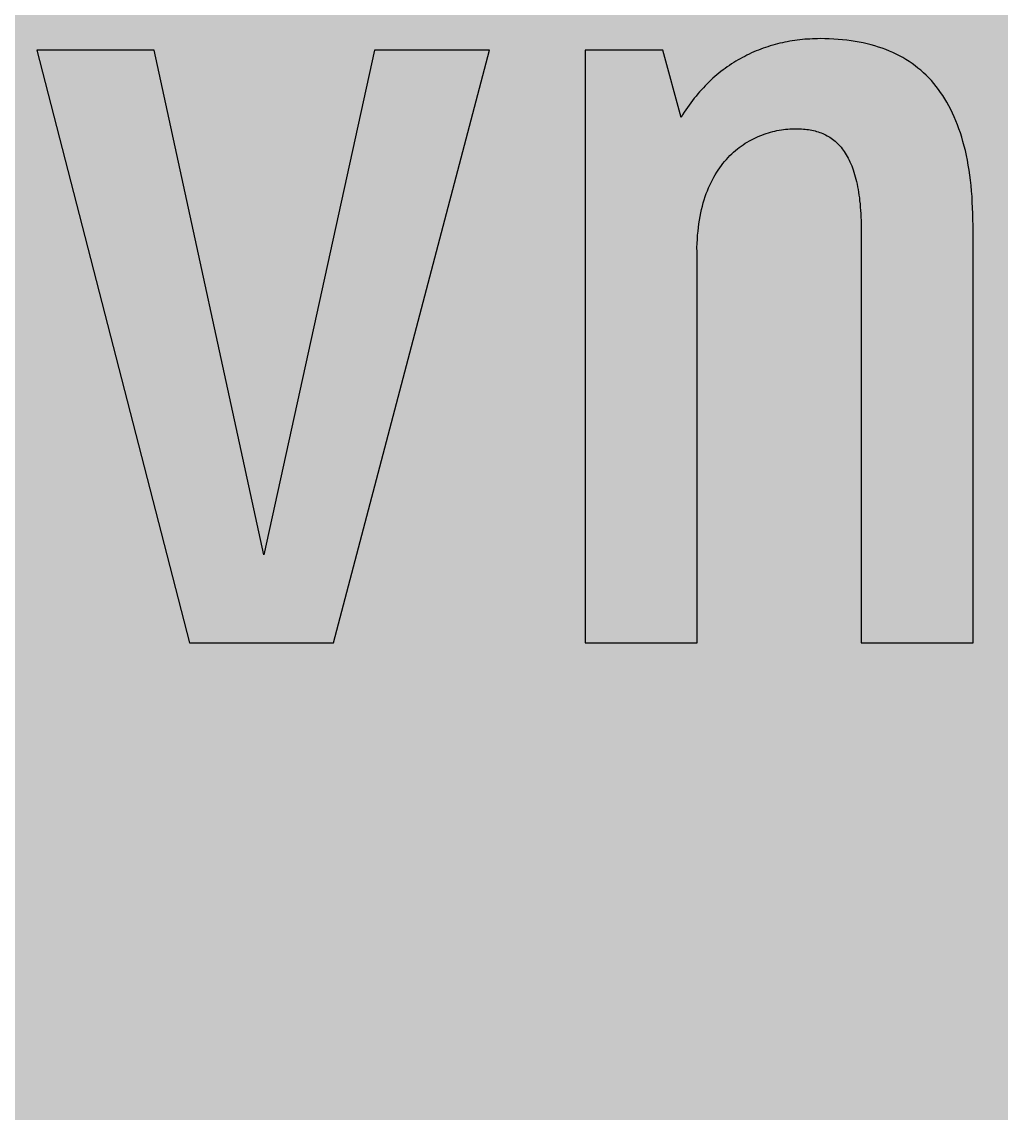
# Model space of a CAD drawing. Header units: millimetres. Extents: x 0 to 318, y 0 to 212.
# Drawn here: x 167.99 to 195.26, y 46.92 to 77.32 of the extents above; entities that cross this region are included whole.
import ezdxf

# ---------------------------------------------------------------- set-up
doc = ezdxf.new("R2010")
doc.units = ezdxf.units.MM

msp = doc.modelspace()

# ---------------------------------------------------------------- hatches: boundary and pattern name
for color, points in [(254, [(14.1633, 0.0536), (13.9878, 0.0533), (13.8125, 0.0559), (13.6373, 0.061), (13.462, 0.0686), (13.2893, 0.0787), (13.114, 0.0914), (12.9413, 0.1041), (12.7686, 0.1219), (12.5959, 0.1397), (12.4231, 0.16), (12.2504, 0.1829), (12.0777, 0.2057), (11.9075, 0.2337), (11.7373, 0.2616), (11.5672, 0.2921), (11.397, 0.3251), (11.2268, 0.3607), (11.0592, 0.3988), (10.8915, 0.4369), (10.7239, 0.4775), (10.5562, 0.5207), (10.3886, 0.5664), (10.2235, 0.6121), (10.0584, 0.6629), (9.8933, 0.7137), (9.7307, 0.7671), (9.5682, 0.8204), (9.4056, 0.8788), (9.2431, 0.9373), (9.083, 0.9982), (8.923, 1.0617), (8.763, 1.1252), (8.6055, 1.1938), (8.4455, 1.2624), (8.2906, 1.331), (8.1331, 1.4046), (7.9781, 1.4783), (7.8232, 1.5545), (7.6708, 1.6332), (7.5184, 1.7145), (7.366, 1.7958), (7.2161, 1.8796), (7.0663, 1.966), (6.919, 2.0523), (6.7716, 2.1438), (6.6243, 2.2352), (6.4795, 2.3266), (6.3348, 2.4232), (6.19, 2.5197), (6.0477, 2.6187), (5.908, 2.7178), (5.7683, 2.8194), (5.6286, 2.9235), (5.4915, 3.0302), (5.3543, 3.1369), (5.2197, 3.2461), (5.0851, 3.3579), (4.953, 3.4722), (4.8209, 3.5865), (4.6914, 3.7033), (4.5644, 3.8202), (4.4348, 3.9395), (4.3104, 4.0615), (4.1859, 4.1859), (4.0615, 4.3104), (3.9395, 4.4348), (3.8202, 4.5618), (3.7033, 4.6914), (3.5865, 4.8209), (3.4722, 4.953), (3.3579, 5.0851), (3.2487, 5.2197), (3.1369, 5.3543), (3.0302, 5.4915), (2.9235, 5.6286), (2.8194, 5.7683), (2.7178, 5.908), (2.6187, 6.0477), (2.5197, 6.19), (2.4232, 6.3348), (2.3266, 6.477), (2.2352, 6.6243), (2.1438, 6.7691), (2.0523, 6.9164), (1.966, 7.0663), (1.8796, 7.2161), (1.7958, 7.366), (1.7145, 7.5184), (1.6332, 7.6708), (1.5545, 7.8232), (1.4783, 7.9781), (1.4046, 8.1331), (1.331, 8.2906), (1.2598, 8.4455), (1.1913, 8.603), (1.1252, 8.763), (1.0592, 8.923), (0.9982, 9.083), (0.9373, 9.2431), (0.8763, 9.4056), (0.8204, 9.5682), (0.7645, 9.7307), (0.7112, 9.8933), (0.6604, 10.0584), (0.6121, 10.2235), (0.5639, 10.3911), (0.5207, 10.5562), (0.4775, 10.7239), (0.4343, 10.8915), (0.3962, 11.0592), (0.3607, 11.2268), (0.3251, 11.397), (0.2921, 11.5672), (0.2616, 11.7373), (0.2311, 11.9075), (0.2057, 12.0802), (0.1803, 12.2504), (0.1575, 12.4231), (0.1372, 12.5959), (0.1194, 12.7686), (0.1041, 12.9413), (0.0889, 13.1166), (0.0787, 13.2893), (0.0686, 13.4645), (0.061, 13.6373), (0.0559, 13.8125), (0.0508, 13.9878), (0.0508, 14.163), (0.0522, 197.6092), (0.0508, 197.7822), (0.0559, 197.9574), (0.061, 198.1327), (0.0686, 198.308), (0.0787, 198.4807), (0.0889, 198.6559), (0.1041, 198.8287), (0.1194, 199.0014), (0.1372, 199.1741), (0.1575, 199.3468), (0.1803, 199.5195), (0.2057, 199.6923), (0.2311, 199.8624), (0.2616, 200.0326), (0.2921, 200.2028), (0.3251, 200.373), (0.3607, 200.5432), (0.3962, 200.7108), (0.4343, 200.8784), (0.4775, 201.0461), (0.5207, 201.2137), (0.5639, 201.3814), (0.6121, 201.5465), (0.6604, 201.7116), (0.7112, 201.8767), (0.7645, 202.0392), (0.8204, 202.2018), (0.8763, 202.3643), (0.9373, 202.5269), (0.9982, 202.6869), (1.0592, 202.8469), (1.1252, 203.007), (1.1913, 203.1644), (1.2598, 203.3245), (1.331, 203.4794), (1.4046, 203.6369), (1.4783, 203.7918), (1.5545, 203.9468), (1.6332, 204.0992), (1.7145, 204.2516), (1.7958, 204.404), (1.8796, 204.5538), (1.966, 204.7037), (2.0523, 204.851), (2.1438, 204.9983), (2.2352, 205.1456), (2.3266, 205.2904), (2.4232, 205.4352), (2.5197, 205.58), (2.6187, 205.7222), (2.7178, 205.8619), (2.8194, 206.0016), (2.9235, 206.1413), (3.0302, 206.2785), (3.1369, 206.4156), (3.2487, 206.5503), (3.3579, 206.6849), (3.4722, 206.817), (3.5865, 206.949), (3.7033, 207.0786), (3.8202, 207.2056), (3.9395, 207.3351), (4.0615, 207.4596), (4.1859, 207.584), (4.3104, 207.7085), (4.4348, 207.8304), (4.5644, 207.9498), (4.6914, 208.0666), (4.8209, 208.1835), (4.953, 208.2978), (5.0851, 208.4121), (5.2197, 208.5213), (5.3543, 208.6331), (5.4915, 208.7397), (5.6286, 208.8464), (5.7683, 208.9506), (5.908, 209.0522), (6.0477, 209.1512), (6.19, 209.2503), (6.3348, 209.3468), (6.4795, 209.4433), (6.6243, 209.5348), (6.7716, 209.6262), (6.919, 209.7176), (7.0663, 209.804), (7.2161, 209.8904), (7.366, 209.9742), (7.5184, 210.0555), (7.6708, 210.1367), (7.8232, 210.2155), (7.9781, 210.2917), (8.1331, 210.3653), (8.2906, 210.439), (8.4455, 210.5101), (8.6055, 210.5787), (8.763, 210.6447), (8.923, 210.7108), (9.083, 210.7717), (9.2431, 210.8327), (9.4056, 210.8937), (9.5682, 210.9495), (9.7307, 211.0054), (9.8933, 211.0588), (10.0584, 211.1096), (10.2235, 211.1578), (10.3886, 211.2061), (10.5562, 211.2493), (10.7239, 211.2924), (10.8915, 211.3356), (11.0592, 211.3737), (11.2268, 211.4093), (11.397, 211.4448), (11.5672, 211.4779), (11.7373, 211.5083), (11.9075, 211.5388), (12.0777, 211.5642), (12.2504, 211.5896), (12.4231, 211.6125), (12.5959, 211.6328), (12.7686, 211.6506), (12.9413, 211.6658), (13.114, 211.6811), (13.2893, 211.6912), (13.462, 211.7014), (13.6373, 211.709), (13.8125, 211.7141), (13.9878, 211.7192), (14.163, 211.7192), (303.4411, 211.7203), (303.6164, 211.7192), (303.7891, 211.7141), (303.9643, 211.709), (304.1396, 211.7014), (304.3149, 211.6912), (304.4876, 211.6811), (304.6603, 211.6658), (304.8356, 211.6506), (305.0083, 211.6328), (305.181, 211.6125), (305.3512, 211.5896), (305.5239, 211.5642), (305.6941, 211.5388), (305.8668, 211.5083), (306.037, 211.4779), (306.2072, 211.4448), (306.3748, 211.4093), (306.545, 211.3737), (306.7126, 211.3356), (306.8803, 211.2924), (307.0479, 211.2493), (307.213, 211.2061), (307.3781, 211.1578), (307.5432, 211.1096), (307.7083, 211.0588), (307.8734, 211.0054), (308.036, 210.9495), (308.1985, 210.8937), (308.3611, 210.8327), (308.5211, 210.7717), (308.6811, 210.7108), (308.8411, 210.6447), (308.9986, 210.5787), (309.1561, 210.5101), (309.3136, 210.439), (309.4711, 210.3653), (309.626, 210.2917), (309.7784, 210.2155), (309.9333, 210.1367), (310.0857, 210.0555), (310.2381, 209.9742), (310.388, 209.8904), (310.5379, 209.804), (310.6852, 209.7176), (310.8325, 209.6262), (310.9798, 209.5348), (311.1246, 209.4433), (311.2694, 209.3468), (311.4116, 209.2503), (311.5539, 209.1512), (311.6961, 209.0522), (311.8358, 208.9506), (311.9755, 208.8464), (312.1127, 208.7397), (312.2473, 208.6331), (312.3844, 208.5213), (312.5165, 208.4121), (312.6511, 208.2978), (312.7807, 208.1835), (312.9128, 208.0666), (313.0398, 207.9498), (313.1668, 207.8304), (313.2938, 207.7085), (313.4182, 207.584), (313.5427, 207.4596), (313.6621, 207.3351), (313.784, 207.2056), (313.9008, 207.0786), (314.0177, 206.949), (314.132, 206.817), (314.2463, 206.6849), (314.3555, 206.5503), (314.4647, 206.4156), (314.5739, 206.2785), (314.6781, 206.1413), (314.7822, 206.0016), (314.8863, 205.8619), (314.9854, 205.7222), (315.0845, 205.58), (315.181, 205.4352), (315.275, 205.2904), (315.3689, 205.1456), (315.4604, 204.9983), (315.5493, 204.851), (315.6382, 204.7037), (315.7245, 204.5538), (315.8084, 204.404), (315.8896, 204.2516), (315.9684, 204.0992), (316.0471, 203.9468), (316.1233, 203.7918), (316.1995, 203.6369), (316.2706, 203.4794), (316.3418, 203.3245), (316.4103, 203.1644), (316.4764, 203.007), (316.5424, 202.8469), (316.6059, 202.6869), (316.6669, 202.5269), (316.7253, 202.3643), (316.7812, 202.2018), (316.8371, 202.0392), (316.8904, 201.8767), (316.9412, 201.7116), (316.9895, 201.5465), (317.0377, 201.3814), (317.0834, 201.2137), (317.1266, 201.0461), (317.1673, 200.8784), (317.2054, 200.7108), (317.2435, 200.5432), (317.2765, 200.373), (317.3095, 200.2028), (317.34, 200.0326), (317.3705, 199.8624), (317.3959, 199.6923), (317.4213, 199.5195), (317.4441, 199.3468), (317.4644, 199.1741), (317.4822, 199.0014), (317.4975, 198.8287), (317.5127, 198.6559), (317.5229, 198.4807), (317.533, 198.308), (317.5406, 198.1327), (317.5457, 197.9574), (317.5508, 197.7822), (317.5508, 197.6069), (317.5522, 14.1647), (317.5508, 13.9878), (317.5457, 13.8125), (317.5406, 13.6373), (317.533, 13.4645), (317.5229, 13.2893), (317.5127, 13.1166), (317.4975, 12.9413), (317.4822, 12.7686), (317.4644, 12.5959), (317.4441, 12.4231), (317.4213, 12.2504), (317.3959, 12.0802), (317.3705, 11.9075), (317.34, 11.7373), (317.3095, 11.5672), (317.2765, 11.397), (317.2435, 11.2268), (317.2054, 11.0592), (317.1673, 10.8915), (317.1266, 10.7239), (317.0834, 10.5562), (317.0377, 10.3911), (316.9895, 10.2235), (316.9412, 10.0584), (316.8904, 9.8933), (316.8371, 9.7307), (316.7812, 9.5682), (316.7253, 9.4056), (316.6669, 9.2431), (316.6059, 9.083), (316.5424, 8.923), (316.4764, 8.763), (316.4103, 8.603), (316.3418, 8.4455), (316.2706, 8.2906), (316.1995, 8.1331), (316.1233, 7.9781), (316.0471, 7.8232), (315.9684, 7.6708), (315.8896, 7.5184), (315.8084, 7.366), (315.7245, 7.2161), (315.6382, 7.0663), (315.5493, 6.9164), (315.4604, 6.7691), (315.3689, 6.6243), (315.275, 6.477), (315.181, 6.3348), (315.0845, 6.19), (314.9854, 6.0477), (314.8863, 5.908), (314.7822, 5.7683), (314.6781, 5.6286), (314.5739, 5.4915), (314.4647, 5.3543), (314.3555, 5.2197), (314.2463, 5.0851), (314.132, 4.953), (314.0177, 4.8209), (313.9008, 4.6914), (313.784, 4.5618), (313.6621, 4.4348), (313.5427, 4.3104), (313.4182, 4.1859), (313.2938, 4.0615), (313.1668, 3.9395), (313.0398, 3.8202), (312.9128, 3.7033), (312.7807, 3.5865), (312.6511, 3.4722), (312.5165, 3.3579), (312.3844, 3.2461), (312.2473, 3.1369), (312.1127, 3.0302), (311.9755, 2.9235), (311.8358, 2.8194), (311.6961, 2.7178), (311.5539, 2.6187), (311.4116, 2.5197), (311.2694, 2.4232), (311.1246, 2.3266), (310.9798, 2.2352), (310.8325, 2.1438), (310.6852, 2.0523), (310.5379, 1.966), (310.388, 1.8796), (310.2381, 1.7958), (310.0857, 1.7145), (309.9333, 1.6332), (309.7784, 1.5545), (309.626, 1.4783), (309.4711, 1.4046), (309.3136, 1.331), (309.1561, 1.2624), (308.9986, 1.1938), (308.8411, 1.1252), (308.6811, 1.0617), (308.5211, 0.9982), (308.3611, 0.9373), (308.1985, 0.8788), (308.036, 0.8204), (307.8734, 0.7671), (307.7083, 0.7137), (307.5432, 0.6629), (307.3781, 0.6121), (307.213, 0.5664), (307.0479, 0.5207), (306.8803, 0.4775), (306.7126, 0.4369), (306.545, 0.3988), (306.3748, 0.3607), (306.2072, 0.3251), (306.037, 0.2921), (305.8668, 0.2616), (305.6941, 0.2337), (305.5239, 0.2057), (305.3512, 0.1829), (305.181, 0.16), (305.0083, 0.1397), (304.8356, 0.1219), (304.6603, 0.1041), (304.4876, 0.0914), (304.3149, 0.0787), (304.1396, 0.0686), (303.9643, 0.061), (303.7891, 0.0559), (303.6164, 0.0533), (303.4411, 0.0533)]), (144, [(14.1633, 5.3453), (13.9344, 5.3467), (13.7084, 5.3543), (13.4849, 5.3696), (13.2613, 5.3899), (13.0378, 5.4153), (12.8194, 5.4458), (12.6009, 5.4813), (12.385, 5.522), (12.1717, 5.5702), (11.9583, 5.621), (11.7475, 5.6794), (11.5392, 5.7404), (11.3335, 5.8064), (11.1303, 5.8801), (10.9296, 5.9563), (10.729, 6.0376), (10.5334, 6.1239), (10.3378, 6.2128), (10.1473, 6.3094), (9.9593, 6.4084), (9.7714, 6.5126), (9.5885, 6.6218), (9.4082, 6.7335), (9.2304, 6.8504), (9.0576, 6.9698), (8.8849, 7.0968), (8.7173, 7.2238), (8.5522, 7.3584), (8.3896, 7.4955), (8.2321, 7.6352), (8.0772, 7.78), (7.9273, 7.9273), (7.7775, 8.0772), (7.6352, 8.2321), (7.493, 8.3922), (7.3558, 8.5522), (7.2238, 8.7173), (7.0942, 8.8875), (6.9698, 9.0576), (6.8504, 9.2329), (6.7335, 9.4107), (6.6192, 9.591), (6.5126, 9.7739), (6.4084, 9.9593), (6.3068, 10.1473), (6.2128, 10.3403), (6.1214, 10.5334), (6.035, 10.7315), (5.9538, 10.9296), (5.8776, 11.1303), (5.8064, 11.3335), (5.7404, 11.5418), (5.6769, 11.75), (5.621, 11.9583), (5.5677, 12.1717), (5.522, 12.385), (5.4813, 12.6009), (5.4432, 12.8194), (5.4127, 13.0404), (5.3873, 13.2613), (5.3696, 13.4849), (5.3543, 13.7084), (5.3467, 13.937), (5.3416, 14.163), (5.3439, 197.6092), (5.3467, 197.8355), (5.3543, 198.0616), (5.3696, 198.2851), (5.3873, 198.5086), (5.4127, 198.7321), (5.4432, 198.9506), (5.4813, 199.169), (5.522, 199.3849), (5.5677, 199.5983), (5.621, 199.8116), (5.6769, 200.0225), (5.7404, 200.2307), (5.8064, 200.4365), (5.8776, 200.6397), (5.9538, 200.8403), (6.035, 201.041), (6.1214, 201.2366), (6.2128, 201.4322), (6.3068, 201.6227), (6.4084, 201.8106), (6.5126, 201.9986), (6.6192, 202.1815), (6.7335, 202.3618), (6.8504, 202.5396), (6.9698, 202.7123), (7.0942, 202.885), (7.2238, 203.0527), (7.3558, 203.2178), (7.493, 203.3803), (7.6352, 203.5378), (7.7775, 203.6928), (7.9273, 203.8426), (8.0772, 203.9925), (8.2321, 204.1347), (8.3896, 204.277), (8.5522, 204.4141), (8.7173, 204.5462), (8.8849, 204.6757), (9.0576, 204.8002), (9.2304, 204.9196), (9.4082, 205.0364), (9.5885, 205.1507), (9.7714, 205.2574), (9.9593, 205.3615), (10.1473, 205.4631), (10.3378, 205.5571), (10.5334, 205.6486), (10.729, 205.7349), (10.9296, 205.8162), (11.1303, 205.8924), (11.3335, 205.9635), (11.5392, 206.0296), (11.7475, 206.0931), (11.9583, 206.1489), (12.1717, 206.2023), (12.385, 206.248), (12.6009, 206.2886), (12.8194, 206.3267), (13.0378, 206.3572), (13.2613, 206.3826), (13.4849, 206.4004), (13.7084, 206.4156), (13.9344, 206.4233), (14.163, 206.4283), (303.4411, 206.4286), (303.6672, 206.4233), (303.8932, 206.4156), (304.1193, 206.4004), (304.3428, 206.3826), (304.5638, 206.3572), (304.7822, 206.3267), (305.0007, 206.2886), (305.2166, 206.248), (305.4325, 206.2023), (305.6433, 206.1489), (305.8541, 206.0931), (306.0624, 206.0296), (306.2681, 205.9635), (306.4713, 205.8924), (306.6745, 205.8162), (306.8726, 205.7349), (307.0708, 205.6486), (307.2638, 205.5571), (307.4543, 205.4631), (307.6448, 205.3615), (307.8302, 205.2574), (308.0131, 205.1507), (308.1934, 205.0364), (308.3712, 204.9196), (308.5465, 204.8002), (308.7167, 204.6757), (308.8843, 204.5462), (309.0494, 204.4141), (309.212, 204.277), (309.3695, 204.1347), (309.5244, 203.9925), (309.6768, 203.8426), (309.8241, 203.6928), (309.9689, 203.5378), (310.1086, 203.3803), (310.2458, 203.2178), (310.3778, 203.0527), (310.5074, 202.885), (310.6318, 202.7123), (310.7538, 202.5396), (310.8706, 202.3618), (310.9824, 202.1815), (311.0916, 201.9986), (311.1957, 201.8106), (311.2948, 201.6227), (311.3888, 201.4322), (311.4802, 201.2366), (311.5666, 201.041), (311.6478, 200.8403), (311.724, 200.6397), (311.7952, 200.4365), (311.8637, 200.2307), (311.9247, 200.0225), (311.9806, 199.8116), (312.0339, 199.5983), (312.0796, 199.3849), (312.1203, 199.169), (312.1584, 198.9506), (312.1889, 198.7321), (312.2143, 198.5086), (312.2346, 198.2851), (312.2473, 198.0616), (312.2574, 197.8355), (312.26, 197.6069), (312.2605, 14.1647), (312.2574, 13.937), (312.2473, 13.7084), (312.2346, 13.4849), (312.2143, 13.2613), (312.1889, 13.0404), (312.1584, 12.8194), (312.1203, 12.6009), (312.0796, 12.385), (312.0339, 12.1717), (311.9806, 11.9583), (311.9247, 11.75), (311.8637, 11.5418), (311.7952, 11.3335), (311.724, 11.1303), (311.6478, 10.9296), (311.5666, 10.7315), (311.4802, 10.5334), (311.3888, 10.3403), (311.2948, 10.1473), (311.1957, 9.9593), (311.0916, 9.7739), (310.9824, 9.591), (310.8706, 9.4107), (310.7538, 9.2329), (310.6318, 9.0576), (310.5074, 8.8875), (310.3778, 8.7173), (310.2458, 8.5522), (310.1086, 8.3922), (309.9689, 8.2321), (309.8241, 8.0772), (309.6768, 7.9273), (309.5244, 7.78), (309.3695, 7.6352), (309.212, 7.4955), (309.0494, 7.3584), (308.8843, 7.2238), (308.7167, 7.0968), (308.5465, 6.9698), (308.3712, 6.8504), (308.1934, 6.7335), (308.0131, 6.6218), (307.8302, 6.5126), (307.6448, 6.4084), (307.4543, 6.3094), (307.2638, 6.2128), (307.0708, 6.1239), (306.8726, 6.0376), (306.6745, 5.9563), (306.4713, 5.8801), (306.2681, 5.8064), (306.0624, 5.7404), (305.8541, 5.6794), (305.6433, 5.621), (305.4325, 5.5702), (305.2166, 5.522), (305.0007, 5.4813), (304.7822, 5.4458), (304.5638, 5.4153), (304.3428, 5.3899), (304.1193, 5.3696), (303.8932, 5.3543), (303.6672, 5.3467), (303.4411, 5.3442)]), (254, [(194.4744, 60.0258), (194.4744, 71.6453), (194.4726, 71.8134), (194.47, 71.9785), (194.4624, 72.1385), (194.4548, 72.2986), (194.4472, 72.456), (194.4345, 72.6084), (194.4192, 72.7583), (194.404, 72.9082), (194.3862, 73.0529), (194.3659, 73.1926), (194.343, 73.3323), (194.3176, 73.4695), (194.2897, 73.6016), (194.2617, 73.7337), (194.2313, 73.8607), (194.1957, 73.9851), (194.1601, 74.107), (194.1246, 74.2264), (194.0839, 74.3433), (194.0433, 74.455), (194.0001, 74.5668), (193.9519, 74.676), (193.9061, 74.7801), (193.8553, 74.8817), (193.802, 74.9833), (193.7487, 75.0799), (193.6928, 75.1738), (193.6344, 75.2653), (193.5734, 75.3542), (193.5124, 75.4405), (193.4489, 75.5244), (193.3804, 75.6056), (193.3143, 75.6844), (193.2432, 75.7606), (193.1695, 75.8317), (193.0959, 75.9028), (193.0197, 75.9714), (192.9409, 76.0349), (192.8597, 76.0984), (192.7784, 76.1594), (192.6946, 76.2152), (192.6082, 76.2711), (192.5193, 76.3245), (192.4279, 76.3727), (192.3364, 76.421), (192.2424, 76.4642), (192.1459, 76.5073), (192.0469, 76.548), (191.9478, 76.5835), (191.8462, 76.6191), (191.7421, 76.6521), (191.6354, 76.6826), (191.5287, 76.708), (191.4195, 76.7334), (191.3077, 76.7563), (191.1934, 76.7766), (191.0791, 76.7944), (190.9597, 76.8096), (190.8429, 76.8223), (190.721, 76.8325), (190.5965, 76.8401), (190.4721, 76.8477), (190.3451, 76.8502), (190.2181, 76.8528), (190.1469, 76.8502), (190.0758, 76.8502), (190.0047, 76.8477), (189.9336, 76.8426), (189.8625, 76.8401), (189.7913, 76.835), (189.7228, 76.8274), (189.6516, 76.8198), (189.5805, 76.8121), (189.5119, 76.802), (189.4434, 76.7918), (189.3722, 76.7791), (189.3037, 76.7664), (189.2351, 76.7537), (189.1665, 76.7385), (189.0979, 76.7232), (189.0319, 76.708), (188.9633, 76.6902), (188.8973, 76.6699), (188.8287, 76.6496), (188.7626, 76.6293), (188.6966, 76.6064), (188.6306, 76.5835), (188.5645, 76.5607), (188.501, 76.5353), (188.435, 76.5099), (188.3715, 76.4819), (188.308, 76.454), (188.2445, 76.4235), (188.181, 76.393), (188.1175, 76.36), (188.054, 76.327), (187.993, 76.294), (187.9321, 76.2584), (187.8711, 76.2229), (187.8101, 76.1848), (187.7492, 76.1467), (187.6908, 76.106), (187.6323, 76.0654), (187.5739, 76.0247), (187.5155, 75.9816), (187.4571, 75.9358), (187.4012, 75.8901), (187.3453, 75.8444), (187.2894, 75.7961), (187.2336, 75.7479), (187.1777, 75.6971), (187.1243, 75.6463), (187.071, 75.5929), (187.0177, 75.5396), (186.9669, 75.4837), (186.9135, 75.4278), (186.8627, 75.372), (186.8119, 75.3135), (186.7637, 75.2526), (186.7129, 75.1916), (186.6646, 75.1307), (186.6163, 75.0672), (186.5706, 75.0011), (186.5249, 74.9376), (186.4792, 74.869), (186.4335, 74.8005), (186.3877, 74.7319), (186.3446, 74.6608), (185.838, 76.5344), (183.6787, 76.5344), (183.6787, 60.0258), (186.7902, 60.0258), (186.7902, 70.915), (186.7891, 71.0336), (186.7941, 71.1505), (186.7992, 71.2648), (186.8068, 71.3765), (186.817, 71.4858), (186.8272, 71.5924), (186.8424, 71.6966), (186.8576, 71.7982), (186.8754, 71.8998), (186.8932, 71.9963), (186.9161, 72.0928), (186.9389, 72.1843), (186.9618, 72.2757), (186.9897, 72.3646), (187.0177, 72.451), (187.0456, 72.5348), (187.0786, 72.6161), (187.1116, 72.6948), (187.1447, 72.7735), (187.1802, 72.8497), (187.2183, 72.9209), (187.2564, 72.992), (187.2945, 73.0631), (187.3377, 73.1291), (187.3783, 73.1926), (187.4215, 73.2561), (187.4672, 73.3171), (187.513, 73.3755), (187.5587, 73.4339), (187.6069, 73.4898), (187.6552, 73.5406), (187.706, 73.594), (187.7568, 73.6422), (187.8076, 73.6905), (187.8609, 73.7362), (187.9143, 73.7794), (187.9676, 73.82), (188.021, 73.8607), (188.0768, 73.8988), (188.1327, 73.9369), (188.1886, 73.9724), (188.247, 74.0054), (188.3054, 74.0359), (188.3613, 74.0664), (188.4197, 74.0943), (188.4782, 74.1197), (188.5391, 74.1451), (188.5975, 74.168), (188.656, 74.1909), (188.7169, 74.2112), (188.7779, 74.229), (188.8363, 74.2467), (188.8973, 74.262), (188.9582, 74.2772), (189.0166, 74.2899), (189.0776, 74.3026), (189.1386, 74.3128), (189.197, 74.3204), (189.2579, 74.328), (189.3164, 74.3331), (189.3748, 74.3382), (189.4357, 74.3407), (189.4942, 74.3433), (189.5526, 74.3433), (189.6034, 74.3433), (189.6516, 74.3407), (189.7024, 74.3382), (189.7507, 74.3356), (189.799, 74.3306), (189.8447, 74.3255), (189.8929, 74.3204), (189.9387, 74.3128), (189.9844, 74.3026), (190.0301, 74.2925), (190.0758, 74.2823), (190.119, 74.2696), (190.1622, 74.2569), (190.2054, 74.2417), (190.2485, 74.2264), (190.2892, 74.2086), (190.3298, 74.1909), (190.3705, 74.1705), (190.4111, 74.1502), (190.4492, 74.1274), (190.4873, 74.1045), (190.5254, 74.0791), (190.5635, 74.0537), (190.5991, 74.0258), (190.6346, 73.9953), (190.6676, 73.9648), (190.7032, 73.9318), (190.7362, 73.8988), (190.7692, 73.8632), (190.7997, 73.8276), (190.8302, 73.787), (190.8607, 73.7489), (190.8912, 73.7057), (190.9191, 73.6625), (190.947, 73.6168), (190.975, 73.5711), (191.0004, 73.5228), (191.0258, 73.472), (191.0486, 73.4212), (191.074, 73.3679), (191.0969, 73.312), (191.1172, 73.2536), (191.1401, 73.1952), (191.1579, 73.1342), (191.1782, 73.0707), (191.196, 73.0047), (191.2137, 72.9386), (191.2315, 72.8701), (191.2468, 72.7989), (191.2595, 72.7253), (191.2747, 72.6516), (191.2874, 72.5754), (191.2976, 72.4967), (191.3103, 72.4154), (191.3179, 72.3316), (191.328, 72.2478), (191.3357, 72.1589), (191.3433, 72.07), (191.3484, 71.9785), (191.3534, 71.8845), (191.356, 71.788), (191.3585, 71.689), (191.3611, 71.5899), (191.3611, 71.4858), (191.3625, 60.0258)]), (254, [(181.012, 76.5344), (177.8056, 76.5344), (174.7255, 62.4702), (171.6775, 76.5344), (168.4073, 76.5344), (172.6614, 60.0258), (176.663, 60.0258)])]:
    msp.add_hatch(color=color).paths.add_polyline_path(points)

# ---------------------------------------------------------------- linework, layer by layer
at = {"color": 254}
for points in [[(194.4744, 60.0258), (194.4744, 71.6453), (194.4726, 71.8134), (194.47, 71.9785), (194.4624, 72.1385), (194.4548, 72.2986), (194.4472, 72.456), (194.4345, 72.6084), (194.4192, 72.7583), (194.404, 72.9082), (194.3862, 73.0529), (194.3659, 73.1926), (194.343, 73.3323), (194.3176, 73.4695), (194.2897, 73.6016), (194.2617, 73.7337), (194.2313, 73.8607), (194.1957, 73.9851), (194.1601, 74.107), (194.1246, 74.2264), (194.0839, 74.3433), (194.0433, 74.455), (194.0001, 74.5668), (193.9519, 74.676), (193.9061, 74.7801), (193.8553, 74.8817), (193.802, 74.9833), (193.7487, 75.0799), (193.6928, 75.1738), (193.6344, 75.2653), (193.5734, 75.3542), (193.5124, 75.4405), (193.4489, 75.5244), (193.3804, 75.6056), (193.3143, 75.6844), (193.2432, 75.7606), (193.1695, 75.8317), (193.0959, 75.9028), (193.0197, 75.9714), (192.9409, 76.0349), (192.8597, 76.0984), (192.7784, 76.1594), (192.6946, 76.2152), (192.6082, 76.2711), (192.5193, 76.3245), (192.4279, 76.3727), (192.3364, 76.421), (192.2424, 76.4642), (192.1459, 76.5073), (192.0469, 76.548), (191.9478, 76.5835), (191.8462, 76.6191), (191.7421, 76.6521), (191.6354, 76.6826), (191.5287, 76.708), (191.4195, 76.7334), (191.3077, 76.7563), (191.1934, 76.7766), (191.0791, 76.7944), (190.9597, 76.8096), (190.8429, 76.8223), (190.721, 76.8325), (190.5965, 76.8401), (190.4721, 76.8477), (190.3451, 76.8502), (190.2181, 76.8528), (190.1469, 76.8502), (190.0758, 76.8502), (190.0047, 76.8477), (189.9336, 76.8426), (189.8625, 76.8401), (189.7913, 76.835), (189.7228, 76.8274), (189.6516, 76.8198), (189.5805, 76.8121), (189.5119, 76.802), (189.4434, 76.7918), (189.3722, 76.7791), (189.3037, 76.7664), (189.2351, 76.7537), (189.1665, 76.7385), (189.0979, 76.7232), (189.0319, 76.708), (188.9633, 76.6902), (188.8973, 76.6699), (188.8287, 76.6496), (188.7626, 76.6293), (188.6966, 76.6064), (188.6306, 76.5835), (188.5645, 76.5607), (188.501, 76.5353), (188.435, 76.5099), (188.3715, 76.4819), (188.308, 76.454), (188.2445, 76.4235), (188.181, 76.393), (188.1175, 76.36), (188.054, 76.327), (187.993, 76.294), (187.9321, 76.2584), (187.8711, 76.2229), (187.8101, 76.1848), (187.7492, 76.1467), (187.6908, 76.106), (187.6323, 76.0654), (187.5739, 76.0247), (187.5155, 75.9816), (187.4571, 75.9358), (187.4012, 75.8901), (187.3453, 75.8444), (187.2894, 75.7961), (187.2336, 75.7479), (187.1777, 75.6971), (187.1243, 75.6463), (187.071, 75.5929), (187.0177, 75.5396), (186.9669, 75.4837), (186.9135, 75.4278), (186.8627, 75.372), (186.8119, 75.3135), (186.7637, 75.2526), (186.7129, 75.1916), (186.6646, 75.1307), (186.6163, 75.0672), (186.5706, 75.0011), (186.5249, 74.9376), (186.4792, 74.869), (186.4335, 74.8005), (186.3877, 74.7319), (186.3446, 74.6608), (185.838, 76.5344), (183.6787, 76.5344), (183.6787, 60.0258), (186.7902, 60.0258), (186.7902, 70.915), (186.7891, 71.0336), (186.7941, 71.1505), (186.7992, 71.2648), (186.8068, 71.3765), (186.817, 71.4858), (186.8272, 71.5924), (186.8424, 71.6966), (186.8576, 71.7982), (186.8754, 71.8998), (186.8932, 71.9963), (186.9161, 72.0928), (186.9389, 72.1843), (186.9618, 72.2757), (186.9897, 72.3646), (187.0177, 72.451), (187.0456, 72.5348), (187.0786, 72.6161), (187.1116, 72.6948), (187.1447, 72.7735), (187.1802, 72.8497), (187.2183, 72.9209), (187.2564, 72.992), (187.2945, 73.0631), (187.3377, 73.1291), (187.3783, 73.1926), (187.4215, 73.2561), (187.4672, 73.3171), (187.513, 73.3755), (187.5587, 73.4339), (187.6069, 73.4898), (187.6552, 73.5406), (187.706, 73.594), (187.7568, 73.6422), (187.8076, 73.6905), (187.8609, 73.7362), (187.9143, 73.7794), (187.9676, 73.82), (188.021, 73.8607), (188.0768, 73.8988), (188.1327, 73.9369), (188.1886, 73.9724), (188.247, 74.0054), (188.3054, 74.0359), (188.3613, 74.0664), (188.4197, 74.0943), (188.4782, 74.1197), (188.5391, 74.1451), (188.5975, 74.168), (188.656, 74.1909), (188.7169, 74.2112), (188.7779, 74.229), (188.8363, 74.2467), (188.8973, 74.262), (188.9582, 74.2772), (189.0166, 74.2899), (189.0776, 74.3026), (189.1386, 74.3128), (189.197, 74.3204), (189.2579, 74.328), (189.3164, 74.3331), (189.3748, 74.3382), (189.4357, 74.3407), (189.4942, 74.3433), (189.5526, 74.3433), (189.6034, 74.3433), (189.6516, 74.3407), (189.7024, 74.3382), (189.7507, 74.3356), (189.799, 74.3306), (189.8447, 74.3255), (189.8929, 74.3204), (189.9387, 74.3128), (189.9844, 74.3026), (190.0301, 74.2925), (190.0758, 74.2823), (190.119, 74.2696), (190.1622, 74.2569), (190.2054, 74.2417), (190.2485, 74.2264), (190.2892, 74.2086), (190.3298, 74.1909), (190.3705, 74.1705), (190.4111, 74.1502), (190.4492, 74.1274), (190.4873, 74.1045), (190.5254, 74.0791), (190.5635, 74.0537), (190.5991, 74.0258), (190.6346, 73.9953), (190.6676, 73.9648), (190.7032, 73.9318), (190.7362, 73.8988), (190.7692, 73.8632), (190.7997, 73.8276), (190.8302, 73.787), (190.8607, 73.7489), (190.8912, 73.7057), (190.9191, 73.6625), (190.947, 73.6168), (190.975, 73.5711), (191.0004, 73.5228), (191.0258, 73.472), (191.0486, 73.4212), (191.074, 73.3679), (191.0969, 73.312), (191.1172, 73.2536), (191.1401, 73.1952), (191.1579, 73.1342), (191.1782, 73.0707), (191.196, 73.0047), (191.2137, 72.9386), (191.2315, 72.8701), (191.2468, 72.7989), (191.2595, 72.7253), (191.2747, 72.6516), (191.2874, 72.5754), (191.2976, 72.4967), (191.3103, 72.4154), (191.3179, 72.3316), (191.328, 72.2478), (191.3357, 72.1589), (191.3433, 72.07), (191.3484, 71.9785), (191.3534, 71.8845), (191.356, 71.788), (191.3585, 71.689), (191.3611, 71.5899), (191.3611, 71.4858), (191.3625, 60.0258), (194.4744, 60.0258)], [(181.012, 76.5344), (177.8056, 76.5344), (174.7255, 62.4702), (171.6775, 76.5344), (168.4073, 76.5344), (172.6614, 60.0258), (176.663, 60.0258), (181.012, 76.5344)]]:
    msp.add_lwpolyline(points, dxfattribs=at)

doc.saveas('drawing.dxf')
